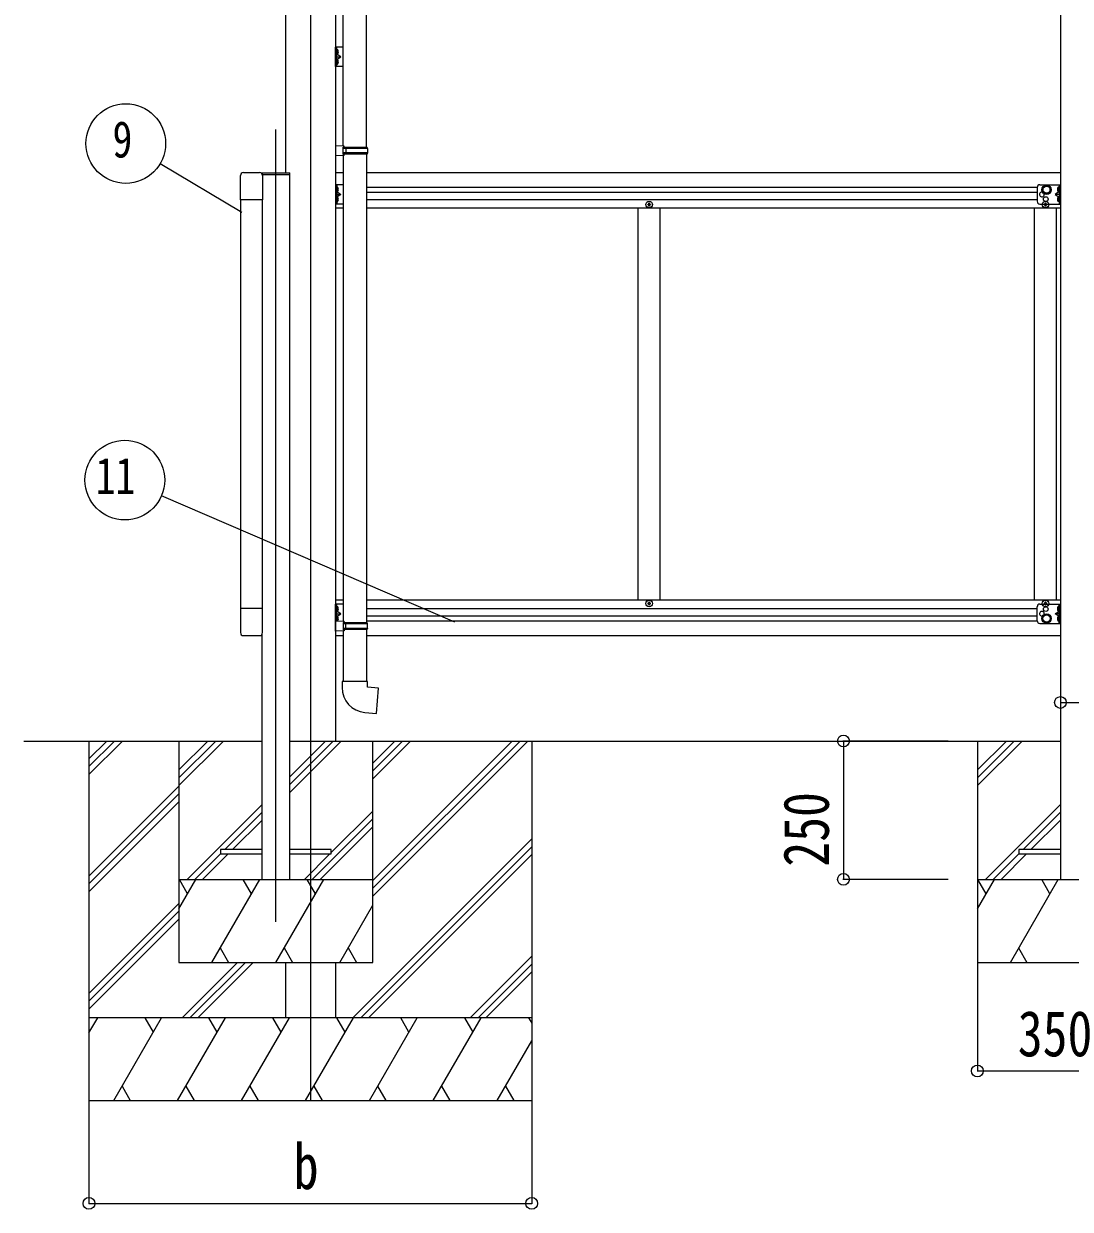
# Model space of a CAD drawing. Units: millimetres, scale not verified. Extents: x -10512 to 10512, y -7425 to 7425.
# Drawn here: x -5091 to -3200, y -4478 to -2335 of the extents above; entities that cross this region are included whole.
import ezdxf
from ezdxf.enums import TextEntityAlignment as Align

# ---------------------------------------------------------------- set-up
doc = ezdxf.new("R2010")
doc.units = ezdxf.units.MM
doc.header["$LTSCALE"] = 30
for name, color, linetype in [('0-3_YKK_12', 2, 'Continuous'), ('0-4_YKK_13', 4, 'Continuous'), ('0-5_YKK_A1', 4, 'Continuous'), ('0-6_YKK_D', 6, 'Continuous')]:
    doc.layers.add(name, color=color, linetype=linetype)
doc.styles.add('ＭＳ ゴシック', font='')
doc.styles.get('ＭＳ ゴシック').set_extended_font_data('MS Gothic')

msp = doc.modelspace()

# ---------------------------------------------------------------- linework, layer by layer
at = {"layer": '0-3_YKK_12'}
for p, q in [((-4572.92, -1106.91), (-4572.92, -4281.31)), ((-4635.42, -3957.87), (-4635.42, -2526.17))]:
    msp.add_line(p, q, dxfattribs=at)
at = {"layer": '0-4_YKK_13'}
for p, q in [((-4513.72, -2555.93), (-4513.72, -1713.8)), ((-4471.72, -2558.49), (-4471.72, -1711.24)), ((-4527.72, -2412.29), (-4527.72, -2377.29)), ((-4513.72, -2377.29), (-4527.72, -2377.29)), ((-4525.22, -2412.29), (-4525.22, -2377.29)), ((-4524.72, -2389.79), (-4525.22, -2389.71)), ((-4525.22, -2394.79), (-4518.22, -2394.79)), ((-4524.72, -2381.79), (-4523.92, -2381.94)), ((-4524.72, -2389.79), (-4523.92, -2389.65)), ((-4524.72, -2399.79), (-4523.92, -2399.94)), ((-4513.72, -2412.29), (-4527.72, -2412.29)), ((-4524.72, -2407.79), (-4525.22, -2407.71)), ((-4524.72, -2407.79), (-4523.92, -2407.65)), ((-4511.72, -2555.99), (-4527.72, -2555.52)), ((-4527.72, -2555.52), (-4527.72, -2573.46)), ((-4511.72, -2557.99), (-4513.72, -2557.99)), ((-4470.72, -2558.49), (-4513.72, -2558.49)), ((-4469.72, -2560.49), (-4513.72, -2560.49)), ((-4469.72, -2568.49), (-4513.72, -2568.49)), ((-4470.72, -2570.49), (-4513.72, -2570.49)), ((-4511.72, -2557.99), (-4511.72, -2555.99)), ((-4511.72, -2572.99), (-4511.72, -2570.99)), ((-4509.25, -2560.49), (-4508.82, -2558.49)), ((-4471.72, -2570.49), (-4471.72, -3417.74)), ((-4469.72, -2560.49), (-4470.72, -2558.49)), ((-4469.72, -2568.49), (-4470.72, -2570.49)), ((-4469.72, -2560.49), (-4469.72, -2568.49)), ((-4511.72, -2572.99), (-4527.72, -2573.46)), ((-4513.72, -2573.05), (-4513.72, -3415.19)), ((-4699.42, -2653.01), (-4699.42, -2609.31)), ((-4693.92, -2603.81), (-4664.92, -2603.81)), ((-4660.42, -2604.31), (-4610.42, -2604.31)), ((-4660.42, -2604.31), (-4660.42, -2606.15)), ((-4659.8, -2607.31), (-4610.42, -2607.31)), ((-4659.42, -2609.31), (-4659.42, -2653.01)), ((-4610.42, -2607.31), (-4610.42, -2604.31)), ((-4527.72, -2625.81), (-4527.72, -2660.81)), ((-4513.72, -2625.81), (-4527.72, -2625.81)), ((-4525.22, -2625.81), (-4525.22, -2660.81)), ((-4524.72, -2630.31), (-4525.22, -2630.4)), ((-4524.72, -2630.31), (-4523.92, -2630.45)), ((-3259.92, -2630.81), (-3259.92, -2655.81)), ((-3254.92, -2625.81), (-3217.92, -2625.81)), ((-3220.92, -2630.31), (-3221.73, -2630.45)), ((-3220.92, -2630.31), (-3220.42, -2630.4)), ((-3220.42, -2625.81), (-3220.42, -2660.81)), ((-3217.92, -2625.81), (-3217.92, -2660.81)), ((-4659.42, -2653.01), (-4699.42, -2653.01)), ((-4525.22, -2643.31), (-4518.22, -2643.31)), ((-4524.72, -2648.31), (-4525.22, -2648.4)), ((-4524.72, -2638.31), (-4523.92, -2638.17)), ((-4524.72, -2648.31), (-4523.92, -2648.45)), ((-4524.72, -2656.31), (-4523.92, -2656.17)), ((-3220.42, -2643.31), (-3227.42, -2643.31)), ((-3220.92, -2638.31), (-3221.73, -2638.17)), ((-3220.92, -2648.31), (-3221.73, -2648.45)), ((-3220.92, -2656.31), (-3221.73, -2656.17)), ((-3220.92, -2648.31), (-3220.42, -2648.4)), ((-4513.72, -2660.81), (-4527.72, -2660.81)), ((-3962.42, -2662.31), (-3963.42, -2662.31)), ((-3254.92, -2660.81), (-3217.92, -2660.81)), ((-3246.42, -2662.31), (-3247.42, -2662.31)), ((-4527.72, -3418.81), (-4527.72, -3383.81)), ((-4513.72, -3383.81), (-4527.72, -3383.81)), ((-4525.22, -3414.85), (-4525.22, -3383.81)), ((-3962.42, -3382.31), (-3963.42, -3382.31)), ((-3254.92, -3383.81), (-3217.92, -3383.81)), ((-3246.42, -3382.31), (-3247.42, -3382.31)), ((-3220.42, -3418.81), (-3220.42, -3383.81)), ((-3217.92, -3418.81), (-3217.92, -3383.81)), ((-4699.42, -3391.61), (-4699.42, -3435.31)), ((-4659.42, -3391.61), (-4699.42, -3391.61)), ((-4659.42, -3435.31), (-4659.42, -3391.61)), ((-4524.72, -3396.31), (-4525.22, -3396.23)), ((-4525.22, -3401.31), (-4518.22, -3401.31)), ((-4524.72, -3388.31), (-4523.92, -3388.45)), ((-4524.72, -3396.31), (-4523.92, -3396.17)), ((-4524.72, -3406.31), (-4523.92, -3406.45)), ((-3259.92, -3413.81), (-3259.92, -3388.81)), ((-3220.42, -3401.31), (-3227.42, -3401.31)), ((-3220.92, -3388.31), (-3221.73, -3388.45)), ((-3220.92, -3396.31), (-3221.73, -3396.17)), ((-3220.92, -3406.31), (-3221.73, -3406.45)), ((-3220.92, -3396.31), (-3220.42, -3396.23)), ((-4511.72, -3415.24), (-4527.72, -3414.77)), ((-4527.72, -3432.72), (-4527.72, -3414.77)), ((-4524.72, -3414.31), (-4525.22, -3414.23)), ((-4524.72, -3414.31), (-4523.92, -3414.17)), ((-4470.72, -3417.74), (-4513.72, -3417.74)), ((-4469.72, -3419.74), (-4513.72, -3419.74)), ((-4469.72, -3427.74), (-4513.72, -3427.74)), ((-4511.72, -3415.24), (-4511.72, -3417.24)), ((-4509.25, -3427.74), (-4508.82, -3429.74)), ((-4469.72, -3419.74), (-4470.72, -3417.74)), ((-4469.72, -3427.74), (-4470.72, -3429.74)), ((-4469.72, -3427.74), (-4469.72, -3419.74)), ((-3254.92, -3418.81), (-3217.92, -3418.81)), ((-3220.92, -3414.31), (-3221.73, -3414.17)), ((-3220.92, -3414.31), (-3220.42, -3414.23)), ((-4693.92, -3440.81), (-4664.92, -3440.81)), ((-4511.72, -3432.24), (-4527.72, -3432.72)), ((-4470.72, -3429.74), (-4513.72, -3429.74)), ((-4511.72, -3430.24), (-4513.72, -3430.24)), ((-4513.72, -3432.3), (-4513.72, -3523.74)), ((-4511.72, -3430.24), (-4511.72, -3432.24)), ((-4471.72, -3429.74), (-4471.72, -3523.74)), ((-4469.72, -3523.74), (-4515.72, -3523.74)), ((-4515.72, -3523.74), (-4515.72, -3534.66)), ((-4469.72, -3533.74), (-4469.72, -3523.74)), ((-4660.43, -3827.31), (-4735.43, -3827.31)), ((-4610.43, -3835.31), (-4535.43, -3835.31)), ((-3217.92, -3827.31), (-3292.92, -3827.31))]:
    msp.add_line(p, q, dxfattribs=at)
for points in [[(-4525.61, -2385.79), (-4524.98, -2384.61), (-4522.75, -2383.49)], [(-4525.61, -2385.79), (-4524.98, -2386.98), (-4522.75, -2388.09)], [(-4524.72, -2389.79), (-4524.72, -2381.79), (-4525.22, -2381.88), (-4525.22, -2389.71)], [(-4525.22, -2399.79), (-4518.22, -2394.79), (-4525.22, -2389.79)], [(-4524.72, -2407.79), (-4524.72, -2399.79), (-4525.22, -2399.88), (-4525.22, -2407.71)], [(-4525.61, -2403.79), (-4524.98, -2402.61), (-4522.75, -2401.49)], [(-4525.61, -2403.79), (-4524.98, -2404.98), (-4522.75, -2406.09)], [(-4511.72, -2570.99), (-4513.72, -2570.99), (-4513.72, -2557.99)], [(-4509.25, -2560.49), (-4509.25, -2568.49), (-4508.82, -2570.49)], [(-4525.61, -2634.31), (-4524.98, -2633.13), (-4522.75, -2632.01)], [(-4525.61, -2634.31), (-4524.98, -2635.5), (-4522.75, -2636.61)], [(-4524.72, -2630.31), (-4524.72, -2638.31), (-4525.22, -2638.23), (-4525.22, -2630.4)], [(-3220.04, -2634.31), (-3220.67, -2633.13), (-3222.9, -2632.01)], [(-3220.04, -2634.31), (-3220.67, -2635.5), (-3222.9, -2636.61)], [(-3220.92, -2630.31), (-3220.92, -2638.31), (-3220.42, -2638.23), (-3220.42, -2630.4)], [(-4525.61, -2652.31), (-4524.98, -2651.13), (-4522.75, -2650.01)], [(-4525.61, -2652.31), (-4524.98, -2653.5), (-4522.75, -2654.61)], [(-4525.22, -2638.31), (-4518.22, -2643.31), (-4525.22, -2648.31)], [(-4524.72, -2648.31), (-4524.72, -2656.31), (-4525.22, -2656.23), (-4525.22, -2648.4)], [(-3220.42, -2638.31), (-3227.42, -2643.31), (-3220.42, -2648.31)], [(-3220.04, -2652.31), (-3220.67, -2651.13), (-3222.9, -2650.01)], [(-3220.04, -2652.31), (-3220.67, -2653.5), (-3222.9, -2654.61)], [(-3220.92, -2648.31), (-3220.92, -2656.31), (-3220.42, -2656.23), (-3220.42, -2648.4)], [(-3963.42, -2662.31), (-3963.42, -2661.31), (-3962.42, -2661.31)], [(-3961.42, -2660.31), (-3961.42, -2659.31), (-3960.42, -2659.31), (-3960.42, -2660.31)], [(-3960.42, -2663.31), (-3960.42, -2664.31), (-3961.42, -2664.31), (-3961.42, -2663.31)], [(-3959.42, -2661.31), (-3958.42, -2661.31), (-3958.42, -2662.31), (-3959.42, -2662.31)], [(-3247.42, -2662.31), (-3247.42, -2661.31), (-3246.42, -2661.31)], [(-3245.42, -2660.31), (-3245.42, -2659.31), (-3244.42, -2659.31), (-3244.42, -2660.31)], [(-3244.42, -2663.31), (-3244.42, -2664.31), (-3245.42, -2664.31), (-3245.42, -2663.31)], [(-3243.42, -2661.31), (-3242.42, -2661.31), (-3242.42, -2662.31), (-3243.42, -2662.31)], [(-3963.42, -3382.31), (-3963.42, -3383.31), (-3962.42, -3383.31)], [(-3960.42, -3381.31), (-3960.42, -3380.31), (-3961.42, -3380.31), (-3961.42, -3381.31)], [(-3961.42, -3384.31), (-3961.42, -3385.31), (-3960.42, -3385.31), (-3960.42, -3384.31)], [(-3959.42, -3383.31), (-3958.42, -3383.31), (-3958.42, -3382.31), (-3959.42, -3382.31)], [(-3247.42, -3382.31), (-3247.42, -3383.31), (-3246.42, -3383.31)], [(-3244.42, -3381.31), (-3244.42, -3380.31), (-3245.42, -3380.31), (-3245.42, -3381.31)], [(-3245.42, -3384.31), (-3245.42, -3385.31), (-3244.42, -3385.31), (-3244.42, -3384.31)], [(-3243.42, -3383.31), (-3242.42, -3383.31), (-3242.42, -3382.31), (-3243.42, -3382.31)], [(-4525.61, -3392.31), (-4524.98, -3391.13), (-4522.75, -3390.01)], [(-4525.61, -3392.31), (-4524.98, -3393.5), (-4522.75, -3394.61)], [(-4524.72, -3396.31), (-4524.72, -3388.31), (-4525.22, -3388.4), (-4525.22, -3396.23)], [(-4525.22, -3406.31), (-4518.22, -3401.31), (-4525.22, -3396.31)], [(-4524.72, -3414.31), (-4524.72, -3406.31), (-4525.22, -3406.4), (-4525.22, -3414.23)], [(-3220.42, -3406.31), (-3227.42, -3401.31), (-3220.42, -3396.31)], [(-3220.04, -3392.31), (-3220.67, -3391.13), (-3222.9, -3390.01)], [(-3220.04, -3392.31), (-3220.67, -3393.5), (-3222.9, -3394.61)], [(-3220.92, -3396.31), (-3220.92, -3388.31), (-3220.42, -3388.4), (-3220.42, -3396.23)], [(-3220.92, -3414.31), (-3220.92, -3406.31), (-3220.42, -3406.4), (-3220.42, -3414.23)], [(-4525.61, -3410.31), (-4524.98, -3409.13), (-4522.75, -3408.01)], [(-4525.61, -3410.31), (-4524.98, -3411.5), (-4522.75, -3412.61)], [(-4511.72, -3417.24), (-4513.72, -3417.24), (-4513.72, -3430.24)], [(-4509.25, -3427.74), (-4509.25, -3419.74), (-4508.82, -3417.74)], [(-3220.04, -3410.31), (-3220.67, -3409.13), (-3222.9, -3408.01)], [(-3220.04, -3410.31), (-3220.67, -3411.5), (-3222.9, -3412.61)], [(-4474.65, -3579.49), (-4453.81, -3581.31), (-4449.8, -3535.49), (-4469.72, -3533.74)], [(-4735.43, -3827.31), (-4735.43, -3835.31), (-4660.43, -3835.31)], [(-4535.43, -3835.31), (-4535.43, -3827.31), (-4610.43, -3827.31)], [(-3292.92, -3827.31), (-3292.92, -3835.31), (-3217.92, -3835.31)]]:
    msp.add_lwpolyline(points, dxfattribs=at)
for points in [[(-3242.92, -2642.32), (-3236.42, -2638.57), (-3236.42, -2631.06), (-3242.92, -2627.31), (-3249.42, -2631.06), (-3249.42, -2638.57)], [(-3242.92, -3402.31), (-3236.42, -3406.06), (-3236.42, -3413.57), (-3242.92, -3417.32), (-3249.42, -3413.57), (-3249.42, -3406.06)]]:
    msp.add_lwpolyline(points, close=True, dxfattribs=at)
for centre, radius in [((-3242.92, -2634.81), 8.5), ((-3242.92, -2634.81), 7.5), ((-3242.92, -2634.81), 6.5), ((-3960.92, -2661.81), 5.9), ((-3244.92, -2661.81), 5.9), ((-3244.42, -2651.81), 4.25), ((-3960.92, -3382.81), 5.9), ((-3244.92, -3382.81), 5.9), ((-3242.92, -3409.81), 8.5), ((-3242.92, -3409.81), 7.5), ((-3242.92, -3409.81), 6.5), ((-3244.42, -3392.81), 4.25)]:
    msp.add_circle(centre, radius, dxfattribs=at)
for centre, radius, start, end in [((-4524.08, -2382.82), 0.9, 32.05588, 80), ((-4524.08, -2388.77), 0.9, 280, 327.94412), ((-4524.08, -2400.82), 0.9, 32.05588, 80), ((-4528.82, -2385.79), 6.5, 327.94412, 32.05588), ((-4524.08, -2406.77), 0.9, 280, 327.94412), ((-4528.82, -2403.79), 6.5, 327.94412, 32.05588), ((-4693.92, -2609.31), 5.5, 90, 180), ((-4664.92, -2609.31), 5.5, 0, 90), ((-4524.08, -2631.34), 0.9, 32.05588, 80), ((-4528.82, -2634.31), 6.5, 327.94412, 32.05588), ((-3254.92, -2630.81), 5, 90, 180), ((-3216.82, -2634.31), 6.5, 147.94412, 212.05588), ((-3221.57, -2631.34), 0.9, 100, 147.94412), ((-4524.08, -2637.29), 0.9, 280, 327.94412), ((-4524.08, -2649.34), 0.9, 32.05588, 80), ((-4524.08, -2655.29), 0.9, 280, 327.94412), ((-4528.82, -2652.31), 6.5, 327.94412, 32.05588), ((-3254.92, -2655.81), 5, 180, 270), ((-3251.42, -2643.31), 4.25, 72.87654, 17.11996), ((-3216.82, -2652.31), 6.5, 147.94412, 212.05588), ((-3221.57, -2637.29), 0.9, 212.05588, 260), ((-3221.57, -2649.34), 0.9, 100, 147.94412), ((-3221.57, -2655.29), 0.9, 212.05588, 260), ((-3962.42, -2660.31), 1, 270, 0), ((-3962.42, -2663.31), 1, 0, 90), ((-3959.42, -2660.31), 1, 180, 270), ((-3959.42, -2663.31), 1, 90, 180), ((-3246.42, -2660.31), 1, 270, 0), ((-3246.42, -2663.31), 1, 0, 90), ((-3243.42, -2660.31), 1, 180, 270), ((-3243.42, -2663.31), 1, 90, 180), ((-3962.42, -3381.31), 1, 270, 0), ((-3962.42, -3384.31), 1, 0, 90), ((-3959.42, -3381.31), 1, 180, 270), ((-3959.42, -3384.31), 1, 90, 180), ((-3254.92, -3388.81), 5, 90, 180), ((-3246.42, -3381.31), 1, 270, 0), ((-3246.42, -3384.31), 1, 0, 90), ((-3243.42, -3381.31), 1, 180, 270), ((-3243.42, -3384.31), 1, 90, 180), ((-4524.08, -3389.34), 0.9, 32.05588, 80), ((-4524.08, -3395.29), 0.9, 280, 327.94412), ((-4524.08, -3407.34), 0.9, 32.05588, 80), ((-4528.82, -3392.31), 6.5, 327.94412, 32.05588), ((-4528.82, -3410.31), 6.5, 327.94412, 32.05588), ((-3251.42, -3401.31), 4.25, 342.88004, 287.12346), ((-3216.82, -3392.31), 6.5, 147.94412, 212.05588), ((-3216.82, -3410.31), 6.5, 147.94412, 212.05588), ((-3221.57, -3389.34), 0.9, 100, 147.94412), ((-3221.57, -3395.29), 0.9, 212.05588, 260), ((-3221.57, -3407.34), 0.9, 100, 147.94412), ((-4524.08, -3413.29), 0.9, 280, 327.94412), ((-3254.92, -3413.81), 5, 180, 270), ((-3221.57, -3413.29), 0.9, 212.05588, 260), ((-4693.92, -3435.31), 5.5, 180, 270), ((-4664.92, -3435.31), 5.5, 270, 0), ((-4470.72, -3534.66), 45, 180, 265)]:
    msp.add_arc(centre, radius, start, end, dxfattribs=at)
at = {"layer": '0-5_YKK_A1'}
for p, q in [((-4618.12, -1502.31), (-4618.12, -2604.31)), ((-4527.72, -1502.31), (-4527.72, -3631.31)), ((-3217.92, -1518.31), (-3217.92, -3881.31)), ((-4610.42, -3881.31), (-4610.42, -2607.31)), ((-4513.72, -2604.31), (-4527.72, -2604.31)), ((-3217.92, -2604.31), (-4471.72, -2604.31)), ((-4471.72, -2630.31), (-3259.9, -2630.31)), ((-4698.42, -3391.61), (-4698.42, -2653.01)), ((-4660.42, -2653.01), (-4660.42, -3391.61)), ((-4471.72, -2639.31), (-3259.92, -2639.31)), ((-4471.72, -2652.81), (-3259.92, -2652.81)), ((-4513.72, -2668.31), (-4527.72, -2668.31)), ((-3217.92, -2668.31), (-4471.72, -2668.31)), ((-3980.92, -3376.31), (-3980.92, -2668.31)), ((-3940.92, -3376.31), (-3940.92, -2668.31)), ((-3264.92, -3376.31), (-3264.92, -2668.31)), ((-3224.92, -3376.31), (-3224.92, -2668.31)), ((-4527.72, -3376.31), (-4513.72, -3376.31)), ((-4471.72, -3376.31), (-3217.92, -3376.31)), ((-4471.72, -3391.81), (-3259.92, -3391.81)), ((-4471.72, -3405.31), (-3259.92, -3405.31)), ((-4471.72, -3414.31), (-3259.9, -3414.31)), ((-4660.42, -3881.31), (-4660.42, -3438.48)), ((-4527.72, -3440.31), (-4513.72, -3440.31)), ((-4471.72, -3440.31), (-3217.92, -3440.31)), ((-5090.96, -3631.31), (-4660.42, -3631.31)), ((-4973.12, -3631.31), (-4973.12, -4281.31)), ((-4973.12, -3691.64), (-4912.79, -3631.31)), ((-4973.12, -3677.5), (-4926.94, -3631.31)), ((-4973.12, -3663.36), (-4941.08, -3631.31)), ((-4810.42, -3631.31), (-4810.42, -4031.31)), ((-4810.42, -3683.66), (-4758.08, -3631.31)), ((-4810.42, -3697.8), (-4743.93, -3631.31)), ((-4810.42, -3711.95), (-4729.79, -3631.31)), ((-4610.42, -3631.31), (-3217.92, -3631.31)), ((-4610.42, -3724.08), (-4517.66, -3631.31)), ((-4610.42, -3709.94), (-4531.8, -3631.31)), ((-4610.42, -3695.79), (-4545.94, -3631.31)), ((-4460.42, -3911.57), (-4180.16, -3631.31)), ((-4460.42, -3883.29), (-4208.45, -3631.31)), ((-4460.42, -3897.43), (-4194.3, -3631.31)), ((-4460.42, -3699.44), (-4392.29, -3631.31)), ((-4460.42, -3685.3), (-4406.44, -3631.31)), ((-4460.42, -3671.16), (-4420.58, -3631.31)), ((-4460.42, -4031.31), (-4460.42, -3631.31)), ((-4173.12, -3631.31), (-4173.12, -4281.31)), ((-3367.92, -3631.31), (-3367.92, -4031.31)), ((-3367.92, -3683.66), (-3315.58, -3631.31)), ((-3367.92, -3697.8), (-3301.43, -3631.31)), ((-3367.92, -3711.95), (-3287.29, -3631.31)), ((-4973.12, -3875.49), (-4810.42, -3712.79)), ((-4973.12, -3889.63), (-4810.42, -3726.93)), ((-4973.12, -3903.77), (-4810.42, -3741.08)), ((-4795.95, -3881.31), (-4660.42, -3745.79)), ((-3353.45, -3881.31), (-3217.92, -3745.79)), ((-4727.8, -3827.31), (-4660.42, -3759.93)), ((-4535.43, -3832.93), (-4460.42, -3757.93)), ((-3285.3, -3827.31), (-3217.92, -3759.93)), ((-4713.66, -3827.31), (-4660.42, -3774.08)), ((-4569.67, -3881.31), (-4460.42, -3772.07)), ((-4555.53, -3881.31), (-4460.42, -3786.21)), ((-3271.16, -3827.31), (-3217.92, -3774.08)), ((-4496.32, -4131.31), (-4173.12, -3808.12)), ((-4781.8, -3881.31), (-4735.43, -3834.93)), ((-4767.66, -3881.31), (-4721.66, -3835.31)), ((-4583.81, -3881.31), (-4537.81, -3835.31)), ((-4482.17, -4131.31), (-4173.12, -3822.27)), ((-3339.3, -3881.31), (-3292.92, -3834.93)), ((-3325.16, -3881.31), (-3279.16, -3835.31)), ((-4468.03, -4131.31), (-4173.12, -3836.41)), ((-4810.42, -3881.31), (-4460.42, -3881.31)), ((-4810.42, -3934.43), (-4779.76, -3881.31)), ((-4794.76, -3907.3), (-4809.76, -3881.31)), ((-4750.89, -4031.31), (-4664.29, -3881.31)), ((-4679.29, -3907.3), (-4694.29, -3881.31)), ((-4635.42, -4031.31), (-4548.82, -3881.31)), ((-4563.82, -3907.3), (-4578.82, -3881.31)), ((-3367.92, -3881.31), (-3017.92, -3881.31)), ((-3367.92, -3934.43), (-3337.26, -3881.31)), ((-3352.26, -3907.3), (-3367.26, -3881.31)), ((-3308.39, -4031.31), (-3221.79, -3881.31)), ((-3236.79, -3907.3), (-3251.79, -3881.31)), ((-4973.12, -4087.62), (-4810.42, -3924.92)), ((-4973.12, -4101.76), (-4810.42, -3939.06)), ((-4519.95, -4031.31), (-4460.42, -3928.21)), ((-4973.12, -4115.91), (-4810.42, -3953.21)), ((-4735.89, -4005.33), (-4720.89, -4031.31)), ((-4620.42, -4005.33), (-4605.42, -4031.31)), ((-4504.95, -4005.33), (-4489.95, -4031.31)), ((-3293.39, -4005.33), (-3278.39, -4031.31)), ((-4284.18, -4131.31), (-4173.12, -4020.25)), ((-4810.42, -4031.31), (-4460.42, -4031.31)), ((-4804.68, -4131.31), (-4704.68, -4031.31)), ((-4790.54, -4131.31), (-4690.54, -4031.31)), ((-4776.4, -4131.31), (-4676.4, -4031.31)), ((-4618.12, -4031.31), (-4618.12, -4131.31)), ((-4527.72, -4031.31), (-4527.72, -4131.31)), ((-4270.04, -4131.31), (-4173.12, -4034.4)), ((-4255.9, -4131.31), (-4173.12, -4048.54)), ((-3367.92, -4031.31), (-3017.92, -4031.31)), ((-4173.12, -4131.31), (-4973.12, -4131.31)), ((-4973.12, -4158.82), (-4957.25, -4131.31)), ((-4928.38, -4281.31), (-4841.78, -4131.31)), ((-4856.78, -4157.29), (-4871.78, -4131.31)), ((-4812.91, -4281.31), (-4726.31, -4131.31)), ((-4741.31, -4157.29), (-4756.31, -4131.31)), ((-4697.44, -4281.31), (-4610.84, -4131.31)), ((-4625.84, -4157.29), (-4640.84, -4131.31)), ((-4581.97, -4281.31), (-4495.37, -4131.31)), ((-4510.37, -4157.29), (-4525.37, -4131.31)), ((-4466.5, -4281.31), (-4379.89, -4131.31)), ((-4394.9, -4157.29), (-4409.9, -4131.31)), ((-4351.03, -4281.31), (-4264.42, -4131.31)), ((-4294.43, -4131.31), (-4279.42, -4157.29)), ((-4178.96, -4131.31), (-4173.12, -4141.41)), ((-4235.56, -4281.31), (-4173.12, -4173.17)), ((-4913.38, -4255.33), (-4898.38, -4281.31)), ((-4797.91, -4255.33), (-4782.91, -4281.31)), ((-4682.44, -4255.33), (-4667.44, -4281.31)), ((-4566.97, -4255.33), (-4551.97, -4281.31)), ((-4451.5, -4255.33), (-4436.5, -4281.31)), ((-4336.03, -4255.33), (-4321.03, -4281.31)), ((-4220.56, -4255.33), (-4205.56, -4281.31)), ((-4973.12, -4281.31), (-4173.12, -4281.31))]:
    msp.add_line(p, q, dxfattribs=at)
at = {"layer": '0-6_YKK_D'}
for p, q in [((-4696.72, -2675.93), (-4844.66, -2588.21)), ((-4312.22, -3416.26), (-4842.15, -3188.12)), ((-3217.92, -3522.36), (-3217.92, -3562.6)), ((-3420.92, -3631.31), (-3610.89, -3631.31)), ((-3609.89, -3631.31), (-3609.89, -3881.31)), ((-3420.92, -3881.31), (-3610.89, -3881.31)), ((-3367.92, -4032.31), (-3367.92, -4228.58)), ((-3367.92, -4227.58), (-3017.92, -4227.58)), ((-4973.12, -4281.31), (-4973.12, -4468.02)), ((-4173.12, -4267.1), (-4173.12, -4468.02)), ((-4973.12, -4467.02), (-4173.12, -4467.02))]:
    msp.add_line(p, q, dxfattribs=at)
msp.add_lwpolyline([(-3217.92, -3561.6), (-3167.92, -3561.6), (-2990.09, -3561.6)], dxfattribs=at)
for centre, radius in [((-4906.59, -2551.49), 72), ((-4908.28, -3159.65), 72), ((-3217.92, -3561.6), 10.62), ((-3609.89, -3631.31), 10.62), ((-3609.89, -3881.31), 10.62), ((-3367.92, -4227.58), 10.62), ((-4973.12, -4467.02), 10.62), ((-4173.12, -4467.02), 10.62)]:
    msp.add_circle(centre, radius, dxfattribs=at)

# ---------------------------------------------------------------- texts
at = {"layer": '0-6_YKK_D', "style": 'ＭＳ ゴシック', "width": 0.8}
for s, height, p in [('9', 65.98, (-4930.59, -2596.49)), ('11', 65.98, (-4961.08, -3204.65)), ('350', 82.48, (-3294.92, -4225.92)), ('b', 82.48, (-4603.12, -4465.72))]:
    msp.add_text(s, height=height, dxfattribs=at).set_placement(p, align=Align.BOTTOM_LEFT)
msp.add_text('250', height=82.48, rotation=90, dxfattribs=at).set_placement((-3611.56, -3858.31), align=Align.BOTTOM_LEFT)

doc.saveas('drawing.dxf')
